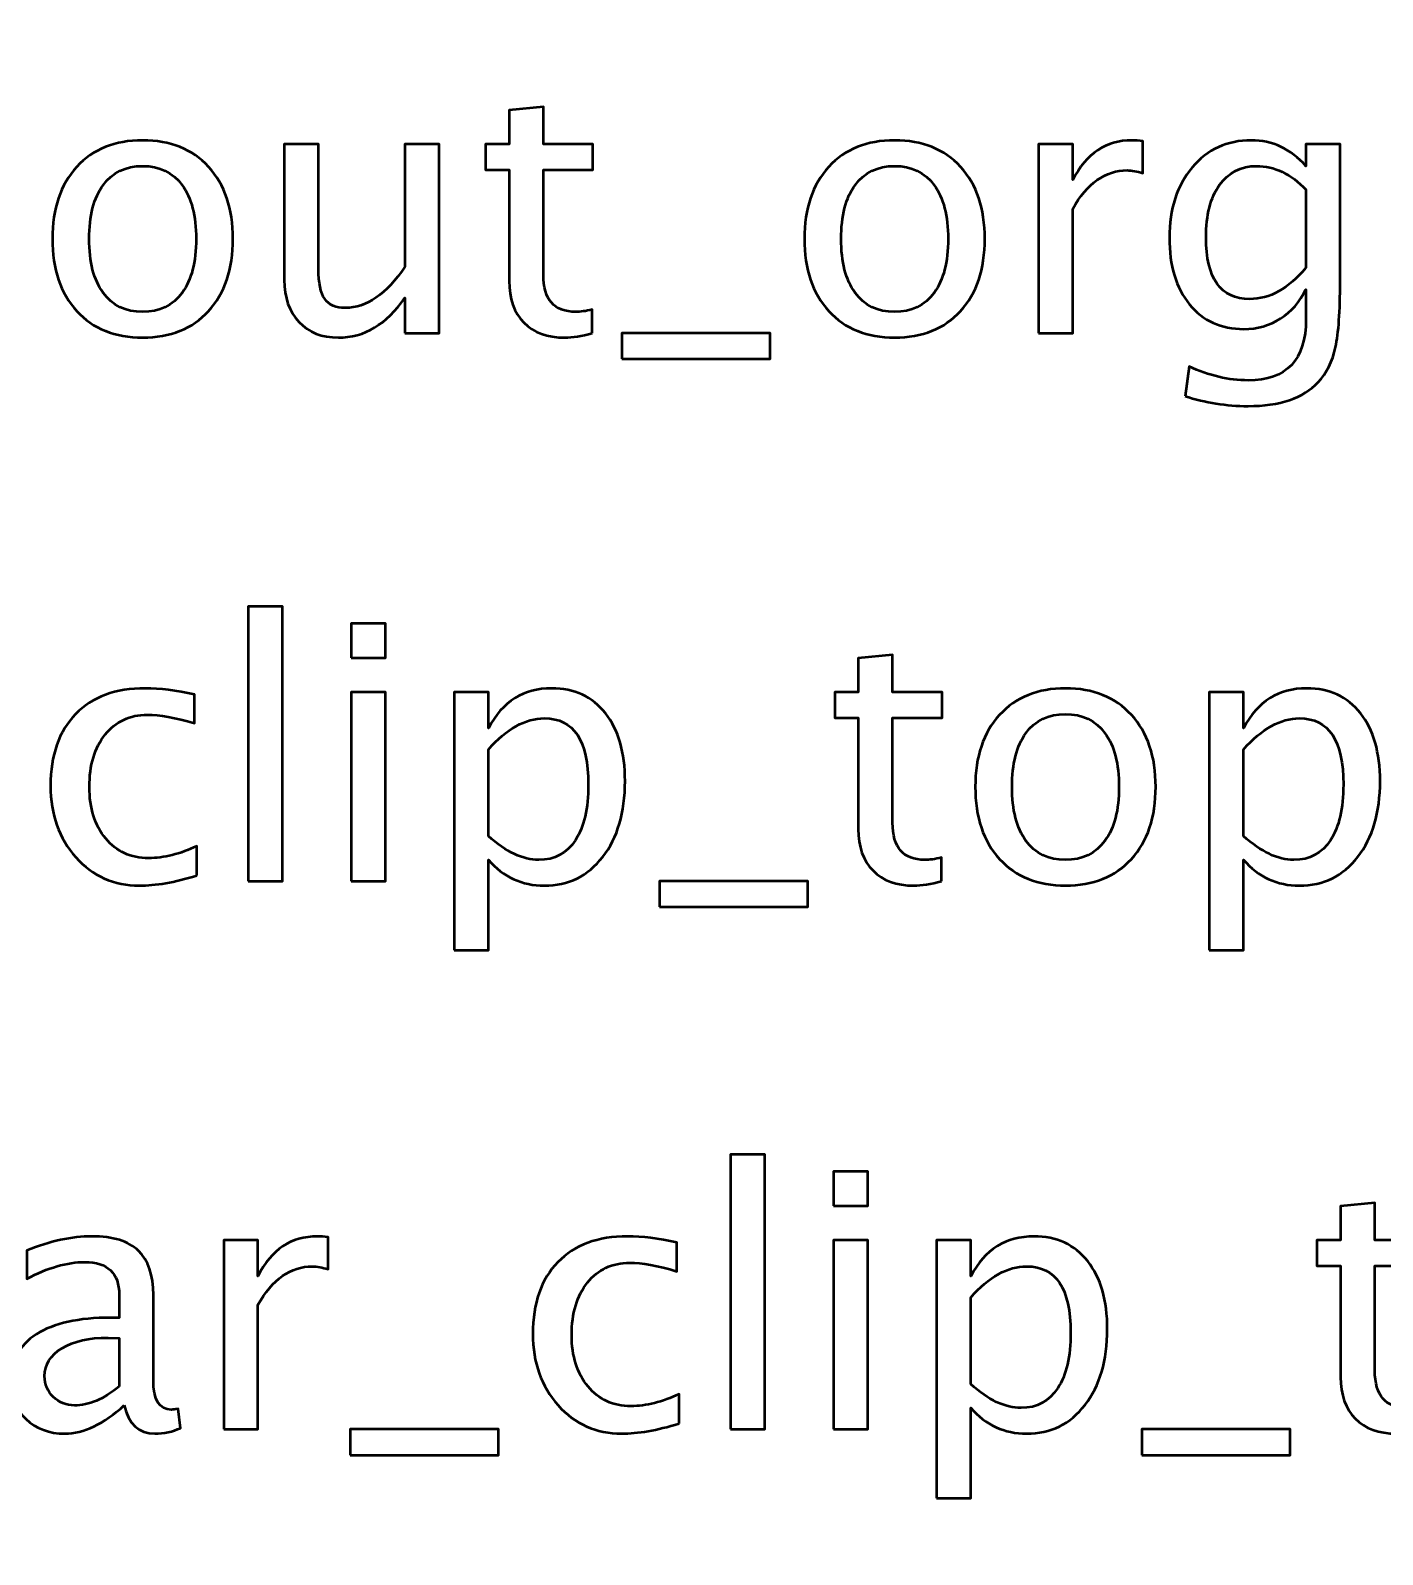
# Model space of a CAD drawing. Header units: centimetres. Extents: x -87 to 69, y -70 to 88.
# Drawn here: x -48.715 to -46.575, y -66.358 to -63.946 of the extents above; entities that cross this region are included whole.
import ezdxf

# ---------------------------------------------------------------- set-up
doc = ezdxf.new("R2010")
doc.units = ezdxf.units.CM
doc.header["$MEASUREMENT"] = 0
doc.layers.add('Layer 1', color=7, linetype='Continuous')

msp = doc.modelspace()

# ---------------------------------------------------------------- linework, layer by layer
at = {"layer": 'Layer 1', "lineweight": 53}
msp.add_open_spline([(-68, -69.75), (-68, -69.75), (-68, -20.25), (-68, -20.25), (-68, -20.25), (-68, -19.97386), (-67.77614, -19.75), (-67.5, -19.75), (-67.5, -19.75), (-67.5, -19.75), (-22.5, -19.75), (-22.5, -19.75), (-22.5, -19.75), (-22.22386, -19.75), (-22, -19.97386), (-22, -20.25), (-22, -20.25), (-22, -20.25), (-22, -69.75), (-22, -69.75), (-22, -69.75), (-22, -70.02614), (-22.22386, -70.25), (-22.5, -70.25), (-22.5, -70.25), (-22.5, -70.25), (-67.5, -70.25), (-67.5, -70.25), (-67.5, -70.25), (-67.77614, -70.25), (-68, -70.02614), (-68, -69.75)], degree=3, knots=[0, 0, 0, 0, 0.1111111, 0.1111111, 0.1111111, 0.1111111, 0.2222222, 0.2222222, 0.2222222, 0.2222222, 0.3333333, 0.3333333, 0.3333333, 0.3333333, 0.4444444, 0.4444444, 0.4444444, 0.4444444, 0.5555556, 0.5555556, 0.5555556, 0.5555556, 0.6666667, 0.6666667, 0.6666667, 0.6666667, 0.7777778, 0.7777778, 0.7777778, 0.7777778, 1, 1, 1, 1], dxfattribs=at)
at = {"layer": 'Layer 1', "color": 4, "lineweight": 53}
msp.add_open_spline([(-67.45, -69.2), (-67.45, -69.2), (-67.45, -20.8), (-67.45, -20.8), (-67.45, -20.8), (-67.45, -20.52386), (-67.22614, -20.3), (-66.95, -20.3), (-66.95, -20.3), (-66.95, -20.3), (-23.05, -20.3), (-23.05, -20.3), (-23.05, -20.3), (-22.77386, -20.3), (-22.55, -20.52386), (-22.55, -20.8), (-22.55, -20.8), (-22.55, -20.8), (-22.55, -69.2), (-22.55, -69.2), (-22.55, -69.2), (-22.55, -69.47614), (-22.77386, -69.7), (-23.05, -69.7), (-23.05, -69.7), (-23.05, -69.7), (-66.95, -69.7), (-66.95, -69.7), (-66.95, -69.7), (-67.22614, -69.7), (-67.45, -69.47614), (-67.45, -69.2)], degree=3, knots=[0, 0, 0, 0, 0.1111111, 0.1111111, 0.1111111, 0.1111111, 0.2222222, 0.2222222, 0.2222222, 0.2222222, 0.3333333, 0.3333333, 0.3333333, 0.3333333, 0.4444444, 0.4444444, 0.4444444, 0.4444444, 0.5555556, 0.5555556, 0.5555556, 0.5555556, 0.6666667, 0.6666667, 0.6666667, 0.6666667, 0.7777778, 0.7777778, 0.7777778, 0.7777778, 1, 1, 1, 1], dxfattribs=at)
at = {"layer": 'Layer 1', "color": 5, "lineweight": 53}
for points, knots in [([(-47.82611, -64.42523), (-47.84286, -64.42984), (-47.85744, -64.43209), (-47.86976, -64.43209), (-47.86976, -64.43209), (-47.89742, -64.43209), (-47.91896, -64.42419), (-47.93439, -64.40839), (-47.93439, -64.40839), (-47.94991, -64.39258), (-47.95763, -64.37066), (-47.95763, -64.34254), (-47.95763, -64.34254), (-47.95763, -64.34254), (-47.95763, -64.16681), (-47.95763, -64.16681), (-47.95763, -64.16681), (-47.95763, -64.16681), (-47.99507, -64.16681), (-47.99507, -64.16681), (-47.99507, -64.16681), (-47.99507, -64.16681), (-47.99507, -64.12617), (-47.99507, -64.12617), (-47.99507, -64.12617), (-47.99507, -64.12617), (-47.95763, -64.12617), (-47.95763, -64.12617), (-47.95763, -64.12617), (-47.95763, -64.12617), (-47.95763, -64.07207), (-47.95763, -64.07207), (-47.95763, -64.07207), (-47.95763, -64.07207), (-47.90344, -64.0669), (-47.90344, -64.0669), (-47.90344, -64.0669), (-47.90344, -64.0669), (-47.90344, -64.12617), (-47.90344, -64.12617), (-47.90344, -64.12617), (-47.90344, -64.12617), (-47.82498, -64.12617), (-47.82498, -64.12617), (-47.82498, -64.12617), (-47.82498, -64.12617), (-47.82498, -64.16681), (-47.82498, -64.16681), (-47.82498, -64.16681), (-47.82498, -64.16681), (-47.90344, -64.16681), (-47.90344, -64.16681), (-47.90344, -64.16681), (-47.90344, -64.16681), (-47.90344, -64.33275), (-47.90344, -64.33275), (-47.90344, -64.33275), (-47.90344, -64.37189), (-47.88641, -64.39145), (-47.85245, -64.39145), (-47.85245, -64.39145), (-47.84521, -64.39145), (-47.83646, -64.39023), (-47.82611, -64.38788), (-47.82611, -64.38788), (-47.82611, -64.38788), (-47.82611, -64.42523), (-47.82611, -64.42523)], [0, 0, 0, 0, 0.0555556, 0.0555556, 0.0555556, 0.0555556, 0.1111111, 0.1111111, 0.1111111, 0.1111111, 0.1666667, 0.1666667, 0.1666667, 0.1666667, 0.2222222, 0.2222222, 0.2222222, 0.2222222, 0.2777778, 0.2777778, 0.2777778, 0.2777778, 0.3333333, 0.3333333, 0.3333333, 0.3333333, 0.3888889, 0.3888889, 0.3888889, 0.3888889, 0.4444444, 0.4444444, 0.4444444, 0.4444444, 0.5, 0.5, 0.5, 0.5, 0.5555556, 0.5555556, 0.5555556, 0.5555556, 0.6111111, 0.6111111, 0.6111111, 0.6111111, 0.6666667, 0.6666667, 0.6666667, 0.6666667, 0.7222222, 0.7222222, 0.7222222, 0.7222222, 0.7777778, 0.7777778, 0.7777778, 0.7777778, 0.8333333, 0.8333333, 0.8333333, 0.8333333, 0.8888889, 0.8888889, 0.8888889, 0.8888889, 1, 1, 1, 1]), ([(-48.53787, -64.43209), (-48.5818, -64.43209), (-48.61661, -64.41808), (-48.64219, -64.39004), (-48.64219, -64.39004), (-48.66788, -64.36201), (-48.68067, -64.32391), (-48.68067, -64.27584), (-48.68067, -64.27584), (-48.68067, -64.22786), (-48.66788, -64.18985), (-48.64219, -64.16191), (-48.64219, -64.16191), (-48.61661, -64.13397), (-48.5818, -64.11996), (-48.53787, -64.11996), (-48.53787, -64.11996), (-48.49393, -64.11996), (-48.45913, -64.13397), (-48.43354, -64.16191), (-48.43354, -64.16191), (-48.40786, -64.18985), (-48.39506, -64.22786), (-48.39506, -64.27584), (-48.39506, -64.27584), (-48.39506, -64.32391), (-48.40786, -64.36201), (-48.43354, -64.39004), (-48.43354, -64.39004), (-48.45913, -64.41808), (-48.49393, -64.43209), (-48.53787, -64.43209)], [0, 0, 0, 0, 0.1111111, 0.1111111, 0.1111111, 0.1111111, 0.2222222, 0.2222222, 0.2222222, 0.2222222, 0.3333333, 0.3333333, 0.3333333, 0.3333333, 0.4444444, 0.4444444, 0.4444444, 0.4444444, 0.5555556, 0.5555556, 0.5555556, 0.5555556, 0.6666667, 0.6666667, 0.6666667, 0.6666667, 0.7777778, 0.7777778, 0.7777778, 0.7777778, 1, 1, 1, 1]), ([(-48.12282, -64.42532), (-48.12282, -64.42532), (-48.12282, -64.36906), (-48.12282, -64.36906), (-48.12282, -64.36906), (-48.1517, -64.41111), (-48.18679, -64.43209), (-48.22799, -64.43209), (-48.22799, -64.43209), (-48.25415, -64.43209), (-48.27494, -64.42391), (-48.29036, -64.40745), (-48.29036, -64.40745), (-48.30589, -64.39098), (-48.3136, -64.36888), (-48.3136, -64.34094), (-48.3136, -64.34094), (-48.3136, -64.34094), (-48.3136, -64.12617), (-48.3136, -64.12617), (-48.3136, -64.12617), (-48.3136, -64.12617), (-48.25941, -64.12617), (-48.25941, -64.12617), (-48.25941, -64.12617), (-48.25941, -64.12617), (-48.25941, -64.32325), (-48.25941, -64.32325), (-48.25941, -64.32325), (-48.25941, -64.34573), (-48.25612, -64.36163), (-48.24963, -64.37104), (-48.24963, -64.37104), (-48.24305, -64.38054), (-48.23213, -64.38524), (-48.2168, -64.38524), (-48.2168, -64.38524), (-48.18369, -64.38524), (-48.15226, -64.36351), (-48.12282, -64.31996), (-48.12282, -64.31996), (-48.12282, -64.31996), (-48.12282, -64.12617), (-48.12282, -64.12617), (-48.12282, -64.12617), (-48.12282, -64.12617), (-48.06863, -64.12617), (-48.06863, -64.12617), (-48.06863, -64.12617), (-48.06863, -64.12617), (-48.06863, -64.42532), (-48.06863, -64.42532), (-48.06863, -64.42532), (-48.06863, -64.42532), (-48.12282, -64.42532), (-48.12282, -64.42532)], [0, 0, 0, 0, 0.0666667, 0.0666667, 0.0666667, 0.0666667, 0.1333333, 0.1333333, 0.1333333, 0.1333333, 0.2, 0.2, 0.2, 0.2, 0.2666667, 0.2666667, 0.2666667, 0.2666667, 0.3333333, 0.3333333, 0.3333333, 0.3333333, 0.4, 0.4, 0.4, 0.4, 0.4666667, 0.4666667, 0.4666667, 0.4666667, 0.5333333, 0.5333333, 0.5333333, 0.5333333, 0.6, 0.6, 0.6, 0.6, 0.6666667, 0.6666667, 0.6666667, 0.6666667, 0.7333333, 0.7333333, 0.7333333, 0.7333333, 0.8, 0.8, 0.8, 0.8, 0.8666667, 0.8666667, 0.8666667, 0.8666667, 1, 1, 1, 1]), ([(-47.34747, -64.43209), (-47.3914, -64.43209), (-47.42621, -64.41808), (-47.45179, -64.39004), (-47.45179, -64.39004), (-47.47748, -64.36201), (-47.49027, -64.32391), (-47.49027, -64.27584), (-47.49027, -64.27584), (-47.49027, -64.22786), (-47.47748, -64.18985), (-47.45179, -64.16191), (-47.45179, -64.16191), (-47.42621, -64.13397), (-47.3914, -64.11996), (-47.34747, -64.11996), (-47.34747, -64.11996), (-47.30353, -64.11996), (-47.26873, -64.13397), (-47.24314, -64.16191), (-47.24314, -64.16191), (-47.21746, -64.18985), (-47.20466, -64.22786), (-47.20466, -64.27584), (-47.20466, -64.27584), (-47.20466, -64.32391), (-47.21746, -64.36201), (-47.24314, -64.39004), (-47.24314, -64.39004), (-47.26873, -64.41808), (-47.30353, -64.43209), (-47.34747, -64.43209)], [0, 0, 0, 0, 0.1111111, 0.1111111, 0.1111111, 0.1111111, 0.2222222, 0.2222222, 0.2222222, 0.2222222, 0.3333333, 0.3333333, 0.3333333, 0.3333333, 0.4444444, 0.4444444, 0.4444444, 0.4444444, 0.5555556, 0.5555556, 0.5555556, 0.5555556, 0.6666667, 0.6666667, 0.6666667, 0.6666667, 0.7777778, 0.7777778, 0.7777778, 0.7777778, 1, 1, 1, 1]), ([(-47.11981, -64.42532), (-47.11981, -64.42532), (-47.11981, -64.12617), (-47.11981, -64.12617), (-47.11981, -64.12617), (-47.11981, -64.12617), (-47.06563, -64.12617), (-47.06563, -64.12617), (-47.06563, -64.12617), (-47.06563, -64.12617), (-47.06563, -64.1827), (-47.06563, -64.1827), (-47.06563, -64.1827), (-47.04408, -64.14084), (-47.01285, -64.11996), (-46.97184, -64.11996), (-46.97184, -64.11996), (-46.96629, -64.11996), (-46.96045, -64.12043), (-46.95443, -64.12137), (-46.95443, -64.12137), (-46.95443, -64.12137), (-46.95443, -64.17207), (-46.95443, -64.17207), (-46.95443, -64.17207), (-46.96384, -64.16897), (-46.97212, -64.16737), (-46.97927, -64.16737), (-46.97927, -64.16737), (-47.0137, -64.16737), (-47.04249, -64.18769), (-47.06563, -64.22842), (-47.06563, -64.22842), (-47.06563, -64.22842), (-47.06563, -64.42532), (-47.06563, -64.42532), (-47.06563, -64.42532), (-47.06563, -64.42532), (-47.11981, -64.42532), (-47.11981, -64.42532)], [0, 0, 0, 0, 0.0909091, 0.0909091, 0.0909091, 0.0909091, 0.1818182, 0.1818182, 0.1818182, 0.1818182, 0.2727273, 0.2727273, 0.2727273, 0.2727273, 0.3636364, 0.3636364, 0.3636364, 0.3636364, 0.4545455, 0.4545455, 0.4545455, 0.4545455, 0.5454545, 0.5454545, 0.5454545, 0.5454545, 0.6363636, 0.6363636, 0.6363636, 0.6363636, 0.7272727, 0.7272727, 0.7272727, 0.7272727, 0.8181818, 0.8181818, 0.8181818, 0.8181818, 1, 1, 1, 1]), ([(-46.88773, -64.52466), (-46.88773, -64.52466), (-46.88134, -64.47781), (-46.88134, -64.47781), (-46.88134, -64.47781), (-46.84992, -64.49249), (-46.81878, -64.49983), (-46.78802, -64.49983), (-46.78802, -64.49983), (-46.72696, -64.49983), (-46.69639, -64.46746), (-46.69639, -64.40284), (-46.69639, -64.40284), (-46.69639, -64.40284), (-46.69639, -64.3558), (-46.69639, -64.3558), (-46.69639, -64.3558), (-46.7058, -64.37565), (-46.71916, -64.39098), (-46.73656, -64.40199), (-46.73656, -64.40199), (-46.75396, -64.413), (-46.77334, -64.41855), (-46.7947, -64.41855), (-46.7947, -64.41855), (-46.83091, -64.41855), (-46.85961, -64.40556), (-46.88077, -64.3796), (-46.88077, -64.3796), (-46.90194, -64.35364), (-46.91257, -64.31845), (-46.91257, -64.27405), (-46.91257, -64.27405), (-46.91257, -64.22861), (-46.90053, -64.19155), (-46.87645, -64.16286), (-46.87645, -64.16286), (-46.85227, -64.13426), (-46.82113, -64.11996), (-46.78284, -64.11996), (-46.78284, -64.11996), (-46.74935, -64.11996), (-46.72047, -64.1335), (-46.69639, -64.16069), (-46.69639, -64.16069), (-46.69639, -64.16069), (-46.69639, -64.12617), (-46.69639, -64.12617), (-46.69639, -64.12617), (-46.69639, -64.12617), (-46.6422, -64.12617), (-46.6422, -64.12617), (-46.6422, -64.12617), (-46.6422, -64.12617), (-46.6422, -64.34366), (-46.6422, -64.34366), (-46.6422, -64.34366), (-46.6422, -64.39042), (-46.64465, -64.42504), (-46.64954, -64.44752), (-46.64954, -64.44752), (-46.65434, -64.47), (-46.66356, -64.48844), (-46.67692, -64.50274), (-46.67692, -64.50274), (-46.70062, -64.52786), (-46.73769, -64.54047), (-46.78802, -64.54047), (-46.78802, -64.54047), (-46.82254, -64.54047), (-46.85575, -64.5352), (-46.88773, -64.52466)], [0, 0, 0, 0, 0.0526316, 0.0526316, 0.0526316, 0.0526316, 0.1052632, 0.1052632, 0.1052632, 0.1052632, 0.1578947, 0.1578947, 0.1578947, 0.1578947, 0.2105263, 0.2105263, 0.2105263, 0.2105263, 0.2631579, 0.2631579, 0.2631579, 0.2631579, 0.3157895, 0.3157895, 0.3157895, 0.3157895, 0.3684211, 0.3684211, 0.3684211, 0.3684211, 0.4210526, 0.4210526, 0.4210526, 0.4210526, 0.4736842, 0.4736842, 0.4736842, 0.4736842, 0.5263158, 0.5263158, 0.5263158, 0.5263158, 0.5789474, 0.5789474, 0.5789474, 0.5789474, 0.6315789, 0.6315789, 0.6315789, 0.6315789, 0.6842105, 0.6842105, 0.6842105, 0.6842105, 0.7368421, 0.7368421, 0.7368421, 0.7368421, 0.7894737, 0.7894737, 0.7894737, 0.7894737, 0.8421053, 0.8421053, 0.8421053, 0.8421053, 0.8947368, 0.8947368, 0.8947368, 0.8947368, 1, 1, 1, 1]), ([(-48.53796, -64.39145), (-48.51115, -64.39145), (-48.49027, -64.38139), (-48.4754, -64.36116), (-48.4754, -64.36116), (-48.46063, -64.34103), (-48.4532, -64.31253), (-48.4532, -64.27584), (-48.4532, -64.27584), (-48.4532, -64.23924), (-48.46063, -64.21083), (-48.4754, -64.1907), (-48.4754, -64.1907), (-48.49027, -64.17066), (-48.51115, -64.1606), (-48.53796, -64.1606), (-48.53796, -64.1606), (-48.56487, -64.1606), (-48.58575, -64.17066), (-48.60043, -64.1907), (-48.60043, -64.1907), (-48.6152, -64.21083), (-48.62253, -64.23924), (-48.62253, -64.27584), (-48.62253, -64.27584), (-48.62253, -64.31253), (-48.6152, -64.34103), (-48.60043, -64.36116), (-48.60043, -64.36116), (-48.58575, -64.38139), (-48.56487, -64.39145), (-48.53796, -64.39145)], [0, 0, 0, 0, 0.1111111, 0.1111111, 0.1111111, 0.1111111, 0.2222222, 0.2222222, 0.2222222, 0.2222222, 0.3333333, 0.3333333, 0.3333333, 0.3333333, 0.4444444, 0.4444444, 0.4444444, 0.4444444, 0.5555556, 0.5555556, 0.5555556, 0.5555556, 0.6666667, 0.6666667, 0.6666667, 0.6666667, 0.7777778, 0.7777778, 0.7777778, 0.7777778, 1, 1, 1, 1]), ([(-47.34756, -64.39145), (-47.32075, -64.39145), (-47.29987, -64.38139), (-47.285, -64.36116), (-47.285, -64.36116), (-47.27023, -64.34103), (-47.2628, -64.31253), (-47.2628, -64.27584), (-47.2628, -64.27584), (-47.2628, -64.23924), (-47.27023, -64.21083), (-47.285, -64.1907), (-47.285, -64.1907), (-47.29987, -64.17066), (-47.32075, -64.1606), (-47.34756, -64.1606), (-47.34756, -64.1606), (-47.37447, -64.1606), (-47.39535, -64.17066), (-47.41003, -64.1907), (-47.41003, -64.1907), (-47.4248, -64.21083), (-47.43213, -64.23924), (-47.43213, -64.27584), (-47.43213, -64.27584), (-47.43213, -64.31253), (-47.4248, -64.34103), (-47.41003, -64.36116), (-47.41003, -64.36116), (-47.39535, -64.38139), (-47.37447, -64.39145), (-47.34756, -64.39145)], [0, 0, 0, 0, 0.1111111, 0.1111111, 0.1111111, 0.1111111, 0.2222222, 0.2222222, 0.2222222, 0.2222222, 0.3333333, 0.3333333, 0.3333333, 0.3333333, 0.4444444, 0.4444444, 0.4444444, 0.4444444, 0.5555556, 0.5555556, 0.5555556, 0.5555556, 0.6666667, 0.6666667, 0.6666667, 0.6666667, 0.7777778, 0.7777778, 0.7777778, 0.7777778, 1, 1, 1, 1]), ([(-46.69639, -64.32184), (-46.69639, -64.32184), (-46.69639, -64.19776), (-46.69639, -64.19776), (-46.69639, -64.19776), (-46.72028, -64.17302), (-46.74634, -64.1606), (-46.77447, -64.1606), (-46.77447, -64.1606), (-46.79949, -64.1606), (-46.81906, -64.17057), (-46.83317, -64.19061), (-46.83317, -64.19061), (-46.84738, -64.21055), (-46.85443, -64.2383), (-46.85443, -64.27367), (-46.85443, -64.27367), (-46.85443, -64.33868), (-46.83138, -64.37113), (-46.78519, -64.37113), (-46.78519, -64.37113), (-46.75377, -64.37113), (-46.72414, -64.35467), (-46.69639, -64.32184)], [0, 0, 0, 0, 0.1428571, 0.1428571, 0.1428571, 0.1428571, 0.2857143, 0.2857143, 0.2857143, 0.2857143, 0.4285714, 0.4285714, 0.4285714, 0.4285714, 0.5714286, 0.5714286, 0.5714286, 0.5714286, 0.7142857, 0.7142857, 0.7142857, 0.7142857, 1, 1, 1, 1]), ([(-47.77926, -64.46596), (-47.77926, -64.46596), (-47.77926, -64.42532), (-47.77926, -64.42532), (-47.77926, -64.42532), (-47.77926, -64.42532), (-47.54446, -64.42532), (-47.54446, -64.42532), (-47.54446, -64.42532), (-47.54446, -64.42532), (-47.54446, -64.46596), (-47.54446, -64.46596), (-47.54446, -64.46596), (-47.54446, -64.46596), (-47.77926, -64.46596), (-47.77926, -64.46596)], [0, 0, 0, 0, 0.2, 0.2, 0.2, 0.2, 0.4, 0.4, 0.4, 0.4, 0.6, 0.6, 0.6, 0.6, 1, 1, 1, 1]), ([(-48.37087, -65.29267), (-48.37087, -65.29267), (-48.37087, -64.85749), (-48.37087, -64.85749), (-48.37087, -64.85749), (-48.37087, -64.85749), (-48.31669, -64.85749), (-48.31669, -64.85749), (-48.31669, -64.85749), (-48.31669, -64.85749), (-48.31669, -65.29267), (-48.31669, -65.29267), (-48.31669, -65.29267), (-48.31669, -65.29267), (-48.37087, -65.29267), (-48.37087, -65.29267)], [0, 0, 0, 0, 0.2, 0.2, 0.2, 0.2, 0.4, 0.4, 0.4, 0.4, 0.6, 0.6, 0.6, 0.6, 1, 1, 1, 1]), ([(-48.20775, -64.93877), (-48.20775, -64.93877), (-48.20775, -64.88458), (-48.20775, -64.88458), (-48.20775, -64.88458), (-48.20775, -64.88458), (-48.15357, -64.88458), (-48.15357, -64.88458), (-48.15357, -64.88458), (-48.15357, -64.88458), (-48.15357, -64.93877), (-48.15357, -64.93877), (-48.15357, -64.93877), (-48.15357, -64.93877), (-48.20775, -64.93877), (-48.20775, -64.93877)], [0, 0, 0, 0, 0.2, 0.2, 0.2, 0.2, 0.4, 0.4, 0.4, 0.4, 0.6, 0.6, 0.6, 0.6, 1, 1, 1, 1]), ([(-47.27342, -65.29258), (-47.29017, -65.29719), (-47.30475, -65.29944), (-47.31707, -65.29944), (-47.31707, -65.29944), (-47.34473, -65.29944), (-47.36627, -65.29154), (-47.3817, -65.27574), (-47.3817, -65.27574), (-47.39722, -65.25993), (-47.40494, -65.23801), (-47.40494, -65.20989), (-47.40494, -65.20989), (-47.40494, -65.20989), (-47.40494, -65.03416), (-47.40494, -65.03416), (-47.40494, -65.03416), (-47.40494, -65.03416), (-47.44238, -65.03416), (-47.44238, -65.03416), (-47.44238, -65.03416), (-47.44238, -65.03416), (-47.44238, -64.99352), (-47.44238, -64.99352), (-47.44238, -64.99352), (-47.44238, -64.99352), (-47.40494, -64.99352), (-47.40494, -64.99352), (-47.40494, -64.99352), (-47.40494, -64.99352), (-47.40494, -64.93942), (-47.40494, -64.93942), (-47.40494, -64.93942), (-47.40494, -64.93942), (-47.35075, -64.93425), (-47.35075, -64.93425), (-47.35075, -64.93425), (-47.35075, -64.93425), (-47.35075, -64.99352), (-47.35075, -64.99352), (-47.35075, -64.99352), (-47.35075, -64.99352), (-47.27229, -64.99352), (-47.27229, -64.99352), (-47.27229, -64.99352), (-47.27229, -64.99352), (-47.27229, -65.03416), (-47.27229, -65.03416), (-47.27229, -65.03416), (-47.27229, -65.03416), (-47.35075, -65.03416), (-47.35075, -65.03416), (-47.35075, -65.03416), (-47.35075, -65.03416), (-47.35075, -65.2001), (-47.35075, -65.2001), (-47.35075, -65.2001), (-47.35075, -65.23924), (-47.33372, -65.2588), (-47.29976, -65.2588), (-47.29976, -65.2588), (-47.29252, -65.2588), (-47.28377, -65.25758), (-47.27342, -65.25523), (-47.27342, -65.25523), (-47.27342, -65.25523), (-47.27342, -65.29258), (-47.27342, -65.29258)], [0, 0, 0, 0, 0.0555556, 0.0555556, 0.0555556, 0.0555556, 0.1111111, 0.1111111, 0.1111111, 0.1111111, 0.1666667, 0.1666667, 0.1666667, 0.1666667, 0.2222222, 0.2222222, 0.2222222, 0.2222222, 0.2777778, 0.2777778, 0.2777778, 0.2777778, 0.3333333, 0.3333333, 0.3333333, 0.3333333, 0.3888889, 0.3888889, 0.3888889, 0.3888889, 0.4444444, 0.4444444, 0.4444444, 0.4444444, 0.5, 0.5, 0.5, 0.5, 0.5555556, 0.5555556, 0.5555556, 0.5555556, 0.6111111, 0.6111111, 0.6111111, 0.6111111, 0.6666667, 0.6666667, 0.6666667, 0.6666667, 0.7222222, 0.7222222, 0.7222222, 0.7222222, 0.7777778, 0.7777778, 0.7777778, 0.7777778, 0.8333333, 0.8333333, 0.8333333, 0.8333333, 0.8888889, 0.8888889, 0.8888889, 0.8888889, 1, 1, 1, 1]), ([(-48.45225, -65.28364), (-48.48734, -65.29418), (-48.51763, -65.29944), (-48.54312, -65.29944), (-48.54312, -65.29944), (-48.58358, -65.29944), (-48.61707, -65.28449), (-48.64369, -65.25466), (-48.64369, -65.25466), (-48.67031, -65.22475), (-48.68367, -65.18703), (-48.68367, -65.14159), (-48.68367, -65.14159), (-48.68367, -65.09305), (-48.6705, -65.05513), (-48.64416, -65.02804), (-48.64416, -65.02804), (-48.61782, -65.00085), (-48.58104, -64.98731), (-48.53381, -64.98731), (-48.53381, -64.98731), (-48.51058, -64.98731), (-48.48442, -64.99051), (-48.45564, -64.9969), (-48.45564, -64.9969), (-48.45564, -64.9969), (-48.45564, -65.04262), (-48.45564, -65.04262), (-48.45564, -65.04262), (-48.48621, -65.03359), (-48.51114, -65.02908), (-48.53033, -65.02908), (-48.53033, -65.02908), (-48.55818, -65.02908), (-48.58047, -65.03952), (-48.59712, -65.06031), (-48.59712, -65.06031), (-48.61377, -65.0811), (-48.62215, -65.10885), (-48.62215, -65.14347), (-48.62215, -65.14347), (-48.62215, -65.17705), (-48.61349, -65.20415), (-48.59628, -65.22494), (-48.59628, -65.22494), (-48.57906, -65.24563), (-48.55658, -65.25598), (-48.52864, -65.25598), (-48.52864, -65.25598), (-48.5039, -65.25598), (-48.4785, -65.24958), (-48.45225, -65.23679), (-48.45225, -65.23679), (-48.45225, -65.23679), (-48.45225, -65.28364), (-48.45225, -65.28364)], [0, 0, 0, 0, 0.0666667, 0.0666667, 0.0666667, 0.0666667, 0.1333333, 0.1333333, 0.1333333, 0.1333333, 0.2, 0.2, 0.2, 0.2, 0.2666667, 0.2666667, 0.2666667, 0.2666667, 0.3333333, 0.3333333, 0.3333333, 0.3333333, 0.4, 0.4, 0.4, 0.4, 0.4666667, 0.4666667, 0.4666667, 0.4666667, 0.5333333, 0.5333333, 0.5333333, 0.5333333, 0.6, 0.6, 0.6, 0.6, 0.6666667, 0.6666667, 0.6666667, 0.6666667, 0.7333333, 0.7333333, 0.7333333, 0.7333333, 0.8, 0.8, 0.8, 0.8, 0.8666667, 0.8666667, 0.8666667, 0.8666667, 1, 1, 1, 1]), ([(-48.20775, -65.29267), (-48.20775, -65.29267), (-48.20775, -64.99352), (-48.20775, -64.99352), (-48.20775, -64.99352), (-48.20775, -64.99352), (-48.15357, -64.99352), (-48.15357, -64.99352), (-48.15357, -64.99352), (-48.15357, -64.99352), (-48.15357, -65.29267), (-48.15357, -65.29267), (-48.15357, -65.29267), (-48.15357, -65.29267), (-48.20775, -65.29267), (-48.20775, -65.29267)], [0, 0, 0, 0, 0.2, 0.2, 0.2, 0.2, 0.4, 0.4, 0.4, 0.4, 0.6, 0.6, 0.6, 0.6, 1, 1, 1, 1]), ([(-48.04463, -65.40161), (-48.04463, -65.40161), (-48.04463, -64.99352), (-48.04463, -64.99352), (-48.04463, -64.99352), (-48.04463, -64.99352), (-47.99045, -64.99352), (-47.99045, -64.99352), (-47.99045, -64.99352), (-47.99045, -64.99352), (-47.99045, -65.05005), (-47.99045, -65.05005), (-47.99045, -65.05005), (-47.96825, -65.00819), (-47.93485, -64.98731), (-47.89035, -64.98731), (-47.89035, -64.98731), (-47.85432, -64.98731), (-47.82601, -65.00038), (-47.80531, -65.02663), (-47.80531, -65.02663), (-47.78462, -65.05288), (-47.77427, -65.08872), (-47.77427, -65.13416), (-47.77427, -65.13416), (-47.77427, -65.18364), (-47.78603, -65.22362), (-47.80945, -65.25391), (-47.80945, -65.25391), (-47.83287, -65.2843), (-47.86373, -65.29944), (-47.90192, -65.29944), (-47.90192, -65.29944), (-47.93739, -65.29944), (-47.96693, -65.2859), (-47.99045, -65.25871), (-47.99045, -65.25871), (-47.99045, -65.25871), (-47.99045, -65.40161), (-47.99045, -65.40161), (-47.99045, -65.40161), (-47.99045, -65.40161), (-48.04463, -65.40161), (-48.04463, -65.40161)], [0, 0, 0, 0, 0.0833333, 0.0833333, 0.0833333, 0.0833333, 0.1666667, 0.1666667, 0.1666667, 0.1666667, 0.25, 0.25, 0.25, 0.25, 0.3333333, 0.3333333, 0.3333333, 0.3333333, 0.4166667, 0.4166667, 0.4166667, 0.4166667, 0.5, 0.5, 0.5, 0.5, 0.5833333, 0.5833333, 0.5833333, 0.5833333, 0.6666667, 0.6666667, 0.6666667, 0.6666667, 0.75, 0.75, 0.75, 0.75, 0.8333333, 0.8333333, 0.8333333, 0.8333333, 1, 1, 1, 1]), ([(-47.077, -65.29944), (-47.12093, -65.29944), (-47.15574, -65.28543), (-47.18132, -65.25739), (-47.18132, -65.25739), (-47.20701, -65.22936), (-47.2198, -65.19126), (-47.2198, -65.14319), (-47.2198, -65.14319), (-47.2198, -65.09521), (-47.20701, -65.0572), (-47.18132, -65.02926), (-47.18132, -65.02926), (-47.15574, -65.00132), (-47.12093, -64.98731), (-47.077, -64.98731), (-47.077, -64.98731), (-47.03306, -64.98731), (-46.99826, -65.00132), (-46.97267, -65.02926), (-46.97267, -65.02926), (-46.94699, -65.0572), (-46.93419, -65.09521), (-46.93419, -65.14319), (-46.93419, -65.14319), (-46.93419, -65.19126), (-46.94699, -65.22936), (-46.97267, -65.25739), (-46.97267, -65.25739), (-46.99826, -65.28543), (-47.03306, -65.29944), (-47.077, -65.29944)], [0, 0, 0, 0, 0.1111111, 0.1111111, 0.1111111, 0.1111111, 0.2222222, 0.2222222, 0.2222222, 0.2222222, 0.3333333, 0.3333333, 0.3333333, 0.3333333, 0.4444444, 0.4444444, 0.4444444, 0.4444444, 0.5555556, 0.5555556, 0.5555556, 0.5555556, 0.6666667, 0.6666667, 0.6666667, 0.6666667, 0.7777778, 0.7777778, 0.7777778, 0.7777778, 1, 1, 1, 1]), ([(-46.84934, -65.40161), (-46.84934, -65.40161), (-46.84934, -64.99352), (-46.84934, -64.99352), (-46.84934, -64.99352), (-46.84934, -64.99352), (-46.79516, -64.99352), (-46.79516, -64.99352), (-46.79516, -64.99352), (-46.79516, -64.99352), (-46.79516, -65.05005), (-46.79516, -65.05005), (-46.79516, -65.05005), (-46.77296, -65.00819), (-46.73956, -64.98731), (-46.69506, -64.98731), (-46.69506, -64.98731), (-46.65903, -64.98731), (-46.63072, -65.00038), (-46.61002, -65.02663), (-46.61002, -65.02663), (-46.58933, -65.05288), (-46.57898, -65.08872), (-46.57898, -65.13416), (-46.57898, -65.13416), (-46.57898, -65.18364), (-46.59074, -65.22362), (-46.61416, -65.25391), (-46.61416, -65.25391), (-46.63758, -65.2843), (-46.66844, -65.29944), (-46.70663, -65.29944), (-46.70663, -65.29944), (-46.7421, -65.29944), (-46.77164, -65.2859), (-46.79516, -65.25871), (-46.79516, -65.25871), (-46.79516, -65.25871), (-46.79516, -65.40161), (-46.79516, -65.40161), (-46.79516, -65.40161), (-46.79516, -65.40161), (-46.84934, -65.40161), (-46.84934, -65.40161)], [0, 0, 0, 0, 0.0833333, 0.0833333, 0.0833333, 0.0833333, 0.1666667, 0.1666667, 0.1666667, 0.1666667, 0.25, 0.25, 0.25, 0.25, 0.3333333, 0.3333333, 0.3333333, 0.3333333, 0.4166667, 0.4166667, 0.4166667, 0.4166667, 0.5, 0.5, 0.5, 0.5, 0.5833333, 0.5833333, 0.5833333, 0.5833333, 0.6666667, 0.6666667, 0.6666667, 0.6666667, 0.75, 0.75, 0.75, 0.75, 0.8333333, 0.8333333, 0.8333333, 0.8333333, 1, 1, 1, 1]), ([(-47.07709, -65.2588), (-47.05028, -65.2588), (-47.0294, -65.24874), (-47.01453, -65.22851), (-47.01453, -65.22851), (-46.99976, -65.20838), (-46.99233, -65.17988), (-46.99233, -65.14319), (-46.99233, -65.14319), (-46.99233, -65.10659), (-46.99976, -65.07818), (-47.01453, -65.05805), (-47.01453, -65.05805), (-47.0294, -65.03801), (-47.05028, -65.02795), (-47.07709, -65.02795), (-47.07709, -65.02795), (-47.104, -65.02795), (-47.12488, -65.03801), (-47.13956, -65.05805), (-47.13956, -65.05805), (-47.15433, -65.07818), (-47.16166, -65.10659), (-47.16166, -65.14319), (-47.16166, -65.14319), (-47.16166, -65.17988), (-47.15433, -65.20838), (-47.13956, -65.22851), (-47.13956, -65.22851), (-47.12488, -65.24874), (-47.104, -65.2588), (-47.07709, -65.2588)], [0, 0, 0, 0, 0.1111111, 0.1111111, 0.1111111, 0.1111111, 0.2222222, 0.2222222, 0.2222222, 0.2222222, 0.3333333, 0.3333333, 0.3333333, 0.3333333, 0.4444444, 0.4444444, 0.4444444, 0.4444444, 0.5555556, 0.5555556, 0.5555556, 0.5555556, 0.6666667, 0.6666667, 0.6666667, 0.6666667, 0.7777778, 0.7777778, 0.7777778, 0.7777778, 1, 1, 1, 1]), ([(-47.99045, -65.22136), (-47.96251, -65.24629), (-47.93588, -65.2588), (-47.91058, -65.2588), (-47.91058, -65.2588), (-47.88565, -65.2588), (-47.86636, -65.24836), (-47.85282, -65.22757), (-47.85282, -65.22757), (-47.83918, -65.20678), (-47.8324, -65.17752), (-47.8324, -65.13971), (-47.8324, -65.13971), (-47.8324, -65.06972), (-47.85555, -65.03472), (-47.90183, -65.03472), (-47.90183, -65.03472), (-47.93212, -65.03472), (-47.96166, -65.05109), (-47.99045, -65.08392), (-47.99045, -65.08392), (-47.99045, -65.08392), (-47.99045, -65.22136), (-47.99045, -65.22136)], [0, 0, 0, 0, 0.1428571, 0.1428571, 0.1428571, 0.1428571, 0.2857143, 0.2857143, 0.2857143, 0.2857143, 0.4285714, 0.4285714, 0.4285714, 0.4285714, 0.5714286, 0.5714286, 0.5714286, 0.5714286, 0.7142857, 0.7142857, 0.7142857, 0.7142857, 1, 1, 1, 1]), ([(-46.79516, -65.22136), (-46.76722, -65.24629), (-46.74059, -65.2588), (-46.71529, -65.2588), (-46.71529, -65.2588), (-46.69036, -65.2588), (-46.67107, -65.24836), (-46.65753, -65.22757), (-46.65753, -65.22757), (-46.64389, -65.20678), (-46.63711, -65.17752), (-46.63711, -65.13971), (-46.63711, -65.13971), (-46.63711, -65.06972), (-46.66026, -65.03472), (-46.70654, -65.03472), (-46.70654, -65.03472), (-46.73683, -65.03472), (-46.76637, -65.05109), (-46.79516, -65.08392), (-46.79516, -65.08392), (-46.79516, -65.08392), (-46.79516, -65.22136), (-46.79516, -65.22136)], [0, 0, 0, 0, 0.1428571, 0.1428571, 0.1428571, 0.1428571, 0.2857143, 0.2857143, 0.2857143, 0.2857143, 0.4285714, 0.4285714, 0.4285714, 0.4285714, 0.5714286, 0.5714286, 0.5714286, 0.5714286, 0.7142857, 0.7142857, 0.7142857, 0.7142857, 1, 1, 1, 1]), ([(-47.71989, -65.33331), (-47.71989, -65.33331), (-47.71989, -65.29267), (-47.71989, -65.29267), (-47.71989, -65.29267), (-47.71989, -65.29267), (-47.48509, -65.29267), (-47.48509, -65.29267), (-47.48509, -65.29267), (-47.48509, -65.29267), (-47.48509, -65.33331), (-47.48509, -65.33331), (-47.48509, -65.33331), (-47.48509, -65.33331), (-47.71989, -65.33331), (-47.71989, -65.33331)], [0, 0, 0, 0, 0.2, 0.2, 0.2, 0.2, 0.4, 0.4, 0.4, 0.4, 0.6, 0.6, 0.6, 0.6, 1, 1, 1, 1]), ([(-47.60737, -66.16002), (-47.60737, -66.16002), (-47.60737, -65.72484), (-47.60737, -65.72484), (-47.60737, -65.72484), (-47.60737, -65.72484), (-47.55319, -65.72484), (-47.55319, -65.72484), (-47.55319, -65.72484), (-47.55319, -65.72484), (-47.55319, -66.16002), (-47.55319, -66.16002), (-47.55319, -66.16002), (-47.55319, -66.16002), (-47.60737, -66.16002), (-47.60737, -66.16002)], [0, 0, 0, 0, 0.2, 0.2, 0.2, 0.2, 0.4, 0.4, 0.4, 0.4, 0.6, 0.6, 0.6, 0.6, 1, 1, 1, 1]), ([(-47.44425, -65.80612), (-47.44425, -65.80612), (-47.44425, -65.75193), (-47.44425, -65.75193), (-47.44425, -65.75193), (-47.44425, -65.75193), (-47.39007, -65.75193), (-47.39007, -65.75193), (-47.39007, -65.75193), (-47.39007, -65.75193), (-47.39007, -65.80612), (-47.39007, -65.80612), (-47.39007, -65.80612), (-47.39007, -65.80612), (-47.44425, -65.80612), (-47.44425, -65.80612)], [0, 0, 0, 0, 0.2, 0.2, 0.2, 0.2, 0.4, 0.4, 0.4, 0.4, 0.6, 0.6, 0.6, 0.6, 1, 1, 1, 1]), ([(-46.50992, -66.15993), (-46.52667, -66.16454), (-46.54125, -66.16679), (-46.55357, -66.16679), (-46.55357, -66.16679), (-46.58123, -66.16679), (-46.60277, -66.15889), (-46.6182, -66.14309), (-46.6182, -66.14309), (-46.63372, -66.12728), (-46.64144, -66.10536), (-46.64144, -66.07724), (-46.64144, -66.07724), (-46.64144, -66.07724), (-46.64144, -65.90151), (-46.64144, -65.90151), (-46.64144, -65.90151), (-46.64144, -65.90151), (-46.67888, -65.90151), (-46.67888, -65.90151), (-46.67888, -65.90151), (-46.67888, -65.90151), (-46.67888, -65.86087), (-46.67888, -65.86087), (-46.67888, -65.86087), (-46.67888, -65.86087), (-46.64144, -65.86087), (-46.64144, -65.86087), (-46.64144, -65.86087), (-46.64144, -65.86087), (-46.64144, -65.80677), (-46.64144, -65.80677), (-46.64144, -65.80677), (-46.64144, -65.80677), (-46.58725, -65.8016), (-46.58725, -65.8016), (-46.58725, -65.8016), (-46.58725, -65.8016), (-46.58725, -65.86087), (-46.58725, -65.86087), (-46.58725, -65.86087), (-46.58725, -65.86087), (-46.50879, -65.86087), (-46.50879, -65.86087), (-46.50879, -65.86087), (-46.50879, -65.86087), (-46.50879, -65.90151), (-46.50879, -65.90151), (-46.50879, -65.90151), (-46.50879, -65.90151), (-46.58725, -65.90151), (-46.58725, -65.90151), (-46.58725, -65.90151), (-46.58725, -65.90151), (-46.58725, -66.06745), (-46.58725, -66.06745), (-46.58725, -66.06745), (-46.58725, -66.10659), (-46.57022, -66.12615), (-46.53626, -66.12615), (-46.53626, -66.12615), (-46.52902, -66.12615), (-46.52027, -66.12493), (-46.50992, -66.12258), (-46.50992, -66.12258), (-46.50992, -66.12258), (-46.50992, -66.15993), (-46.50992, -66.15993)], [0, 0, 0, 0, 0.0555556, 0.0555556, 0.0555556, 0.0555556, 0.1111111, 0.1111111, 0.1111111, 0.1111111, 0.1666667, 0.1666667, 0.1666667, 0.1666667, 0.2222222, 0.2222222, 0.2222222, 0.2222222, 0.2777778, 0.2777778, 0.2777778, 0.2777778, 0.3333333, 0.3333333, 0.3333333, 0.3333333, 0.3888889, 0.3888889, 0.3888889, 0.3888889, 0.4444444, 0.4444444, 0.4444444, 0.4444444, 0.5, 0.5, 0.5, 0.5, 0.5555556, 0.5555556, 0.5555556, 0.5555556, 0.6111111, 0.6111111, 0.6111111, 0.6111111, 0.6666667, 0.6666667, 0.6666667, 0.6666667, 0.7222222, 0.7222222, 0.7222222, 0.7222222, 0.7777778, 0.7777778, 0.7777778, 0.7777778, 0.8333333, 0.8333333, 0.8333333, 0.8333333, 0.8888889, 0.8888889, 0.8888889, 0.8888889, 1, 1, 1, 1]), ([(-48.56711, -66.12192), (-48.59966, -66.15184), (-48.63098, -66.16679), (-48.66109, -66.16679), (-48.66109, -66.16679), (-48.68583, -66.16679), (-48.70643, -66.15908), (-48.7227, -66.14356), (-48.7227, -66.14356), (-48.73907, -66.12804), (-48.74726, -66.10847), (-48.74726, -66.08486), (-48.74726, -66.08486), (-48.74726, -66.05221), (-48.73352, -66.02709), (-48.70605, -66.0096), (-48.70605, -66.0096), (-48.67858, -65.9921), (-48.63917, -65.98335), (-48.5878, -65.98335), (-48.5878, -65.98335), (-48.5878, -65.98335), (-48.5751, -65.98335), (-48.5751, -65.98335), (-48.5751, -65.98335), (-48.5751, -65.98335), (-48.5751, -65.94732), (-48.5751, -65.94732), (-48.5751, -65.94732), (-48.5751, -65.91261), (-48.59317, -65.8953), (-48.62938, -65.8953), (-48.62938, -65.8953), (-48.65742, -65.8953), (-48.68809, -65.90414), (-48.72129, -65.92183), (-48.72129, -65.92183), (-48.72129, -65.92183), (-48.72129, -65.87724), (-48.72129, -65.87724), (-48.72129, -65.87724), (-48.68479, -65.86218), (-48.65036, -65.85466), (-48.6181, -65.85466), (-48.6181, -65.85466), (-48.58489, -65.85466), (-48.56033, -65.86218), (-48.54462, -65.87733), (-48.54462, -65.87733), (-48.52882, -65.89248), (-48.52092, -65.91581), (-48.52092, -65.94732), (-48.52092, -65.94732), (-48.52092, -65.94732), (-48.52092, -66.0825), (-48.52092, -66.0825), (-48.52092, -66.0825), (-48.52092, -66.11345), (-48.51142, -66.12898), (-48.49232, -66.12898), (-48.49232, -66.12898), (-48.48997, -66.12898), (-48.48649, -66.1286), (-48.48188, -66.12785), (-48.48188, -66.12785), (-48.48188, -66.12785), (-48.47802, -66.15795), (-48.47802, -66.15795), (-48.47802, -66.15795), (-48.49034, -66.16388), (-48.50389, -66.16679), (-48.51875, -66.16679), (-48.51875, -66.16679), (-48.54406, -66.16679), (-48.56015, -66.15184), (-48.56711, -66.12192)], [0, 0, 0, 0, 0.05, 0.05, 0.05, 0.05, 0.1, 0.1, 0.1, 0.1, 0.15, 0.15, 0.15, 0.15, 0.2, 0.2, 0.2, 0.2, 0.25, 0.25, 0.25, 0.25, 0.3, 0.3, 0.3, 0.3, 0.35, 0.35, 0.35, 0.35, 0.4, 0.4, 0.4, 0.4, 0.45, 0.45, 0.45, 0.45, 0.5, 0.5, 0.5, 0.5, 0.55, 0.55, 0.55, 0.55, 0.6, 0.6, 0.6, 0.6, 0.65, 0.65, 0.65, 0.65, 0.7, 0.7, 0.7, 0.7, 0.75, 0.75, 0.75, 0.75, 0.8, 0.8, 0.8, 0.8, 0.85, 0.85, 0.85, 0.85, 0.9, 0.9, 0.9, 0.9, 1, 1, 1, 1]), ([(-48.40963, -66.16002), (-48.40963, -66.16002), (-48.40963, -65.86087), (-48.40963, -65.86087), (-48.40963, -65.86087), (-48.40963, -65.86087), (-48.35545, -65.86087), (-48.35545, -65.86087), (-48.35545, -65.86087), (-48.35545, -65.86087), (-48.35545, -65.9174), (-48.35545, -65.9174), (-48.35545, -65.9174), (-48.3339, -65.87554), (-48.30267, -65.85466), (-48.26166, -65.85466), (-48.26166, -65.85466), (-48.25611, -65.85466), (-48.25027, -65.85513), (-48.24425, -65.85607), (-48.24425, -65.85607), (-48.24425, -65.85607), (-48.24425, -65.90677), (-48.24425, -65.90677), (-48.24425, -65.90677), (-48.25366, -65.90367), (-48.26194, -65.90207), (-48.26909, -65.90207), (-48.26909, -65.90207), (-48.30352, -65.90207), (-48.33231, -65.92239), (-48.35545, -65.96312), (-48.35545, -65.96312), (-48.35545, -65.96312), (-48.35545, -66.16002), (-48.35545, -66.16002), (-48.35545, -66.16002), (-48.35545, -66.16002), (-48.40963, -66.16002), (-48.40963, -66.16002)], [0, 0, 0, 0, 0.0909091, 0.0909091, 0.0909091, 0.0909091, 0.1818182, 0.1818182, 0.1818182, 0.1818182, 0.2727273, 0.2727273, 0.2727273, 0.2727273, 0.3636364, 0.3636364, 0.3636364, 0.3636364, 0.4545455, 0.4545455, 0.4545455, 0.4545455, 0.5454545, 0.5454545, 0.5454545, 0.5454545, 0.6363636, 0.6363636, 0.6363636, 0.6363636, 0.7272727, 0.7272727, 0.7272727, 0.7272727, 0.8181818, 0.8181818, 0.8181818, 0.8181818, 1, 1, 1, 1]), ([(-47.68875, -66.15099), (-47.72384, -66.16153), (-47.75413, -66.16679), (-47.77962, -66.16679), (-47.77962, -66.16679), (-47.82008, -66.16679), (-47.85357, -66.15184), (-47.88019, -66.12201), (-47.88019, -66.12201), (-47.90681, -66.0921), (-47.92017, -66.05438), (-47.92017, -66.00894), (-47.92017, -66.00894), (-47.92017, -65.9604), (-47.907, -65.92248), (-47.88066, -65.89539), (-47.88066, -65.89539), (-47.85432, -65.8682), (-47.81754, -65.85466), (-47.77031, -65.85466), (-47.77031, -65.85466), (-47.74708, -65.85466), (-47.72092, -65.85786), (-47.69214, -65.86425), (-47.69214, -65.86425), (-47.69214, -65.86425), (-47.69214, -65.90997), (-47.69214, -65.90997), (-47.69214, -65.90997), (-47.72271, -65.90094), (-47.74764, -65.89643), (-47.76683, -65.89643), (-47.76683, -65.89643), (-47.79468, -65.89643), (-47.81697, -65.90687), (-47.83362, -65.92766), (-47.83362, -65.92766), (-47.85027, -65.94845), (-47.85865, -65.9762), (-47.85865, -66.01082), (-47.85865, -66.01082), (-47.85865, -66.0444), (-47.84999, -66.0715), (-47.83278, -66.09229), (-47.83278, -66.09229), (-47.81556, -66.11298), (-47.79308, -66.12333), (-47.76514, -66.12333), (-47.76514, -66.12333), (-47.7404, -66.12333), (-47.715, -66.11693), (-47.68875, -66.10414), (-47.68875, -66.10414), (-47.68875, -66.10414), (-47.68875, -66.15099), (-47.68875, -66.15099)], [0, 0, 0, 0, 0.0666667, 0.0666667, 0.0666667, 0.0666667, 0.1333333, 0.1333333, 0.1333333, 0.1333333, 0.2, 0.2, 0.2, 0.2, 0.2666667, 0.2666667, 0.2666667, 0.2666667, 0.3333333, 0.3333333, 0.3333333, 0.3333333, 0.4, 0.4, 0.4, 0.4, 0.4666667, 0.4666667, 0.4666667, 0.4666667, 0.5333333, 0.5333333, 0.5333333, 0.5333333, 0.6, 0.6, 0.6, 0.6, 0.6666667, 0.6666667, 0.6666667, 0.6666667, 0.7333333, 0.7333333, 0.7333333, 0.7333333, 0.8, 0.8, 0.8, 0.8, 0.8666667, 0.8666667, 0.8666667, 0.8666667, 1, 1, 1, 1]), ([(-47.44425, -66.16002), (-47.44425, -66.16002), (-47.44425, -65.86087), (-47.44425, -65.86087), (-47.44425, -65.86087), (-47.44425, -65.86087), (-47.39007, -65.86087), (-47.39007, -65.86087), (-47.39007, -65.86087), (-47.39007, -65.86087), (-47.39007, -66.16002), (-47.39007, -66.16002), (-47.39007, -66.16002), (-47.39007, -66.16002), (-47.44425, -66.16002), (-47.44425, -66.16002)], [0, 0, 0, 0, 0.2, 0.2, 0.2, 0.2, 0.4, 0.4, 0.4, 0.4, 0.6, 0.6, 0.6, 0.6, 1, 1, 1, 1]), ([(-47.28113, -66.26896), (-47.28113, -66.26896), (-47.28113, -65.86087), (-47.28113, -65.86087), (-47.28113, -65.86087), (-47.28113, -65.86087), (-47.22695, -65.86087), (-47.22695, -65.86087), (-47.22695, -65.86087), (-47.22695, -65.86087), (-47.22695, -65.9174), (-47.22695, -65.9174), (-47.22695, -65.9174), (-47.20475, -65.87554), (-47.17135, -65.85466), (-47.12685, -65.85466), (-47.12685, -65.85466), (-47.09082, -65.85466), (-47.06251, -65.86773), (-47.04181, -65.89398), (-47.04181, -65.89398), (-47.02112, -65.92023), (-47.01077, -65.95607), (-47.01077, -66.00151), (-47.01077, -66.00151), (-47.01077, -66.05099), (-47.02253, -66.09097), (-47.04595, -66.12126), (-47.04595, -66.12126), (-47.06937, -66.15165), (-47.10023, -66.16679), (-47.13842, -66.16679), (-47.13842, -66.16679), (-47.17389, -66.16679), (-47.20343, -66.15325), (-47.22695, -66.12606), (-47.22695, -66.12606), (-47.22695, -66.12606), (-47.22695, -66.26896), (-47.22695, -66.26896), (-47.22695, -66.26896), (-47.22695, -66.26896), (-47.28113, -66.26896), (-47.28113, -66.26896)], [0, 0, 0, 0, 0.0833333, 0.0833333, 0.0833333, 0.0833333, 0.1666667, 0.1666667, 0.1666667, 0.1666667, 0.25, 0.25, 0.25, 0.25, 0.3333333, 0.3333333, 0.3333333, 0.3333333, 0.4166667, 0.4166667, 0.4166667, 0.4166667, 0.5, 0.5, 0.5, 0.5, 0.5833333, 0.5833333, 0.5833333, 0.5833333, 0.6666667, 0.6666667, 0.6666667, 0.6666667, 0.75, 0.75, 0.75, 0.75, 0.8333333, 0.8333333, 0.8333333, 0.8333333, 1, 1, 1, 1]), ([(-47.22695, -66.08871), (-47.19901, -66.11364), (-47.17238, -66.12615), (-47.14708, -66.12615), (-47.14708, -66.12615), (-47.12215, -66.12615), (-47.10286, -66.11571), (-47.08932, -66.09492), (-47.08932, -66.09492), (-47.07568, -66.07413), (-47.0689, -66.04487), (-47.0689, -66.00706), (-47.0689, -66.00706), (-47.0689, -65.93707), (-47.09205, -65.90207), (-47.13833, -65.90207), (-47.13833, -65.90207), (-47.16862, -65.90207), (-47.19816, -65.91844), (-47.22695, -65.95127), (-47.22695, -65.95127), (-47.22695, -65.95127), (-47.22695, -66.08871), (-47.22695, -66.08871)], [0, 0, 0, 0, 0.1428571, 0.1428571, 0.1428571, 0.1428571, 0.2857143, 0.2857143, 0.2857143, 0.2857143, 0.4285714, 0.4285714, 0.4285714, 0.4285714, 0.5714286, 0.5714286, 0.5714286, 0.5714286, 0.7142857, 0.7142857, 0.7142857, 0.7142857, 1, 1, 1, 1]), ([(-48.5751, -66.09238), (-48.5751, -66.09238), (-48.5751, -66.01552), (-48.5751, -66.01552), (-48.5751, -66.01552), (-48.5751, -66.01552), (-48.59251, -66.01496), (-48.59251, -66.01496), (-48.59251, -66.01496), (-48.62261, -66.01496), (-48.64688, -66.02051), (-48.66541, -66.03161), (-48.66541, -66.03161), (-48.68385, -66.0428), (-48.69307, -66.05757), (-48.69307, -66.07601), (-48.69307, -66.07601), (-48.69307, -66.0889), (-48.68846, -66.09981), (-48.67934, -66.10875), (-48.67934, -66.10875), (-48.67012, -66.11769), (-48.65892, -66.1222), (-48.64566, -66.1222), (-48.64566, -66.1222), (-48.62308, -66.1222), (-48.59956, -66.11223), (-48.5751, -66.09238)], [0, 0, 0, 0, 0.125, 0.125, 0.125, 0.125, 0.25, 0.25, 0.25, 0.25, 0.375, 0.375, 0.375, 0.375, 0.5, 0.5, 0.5, 0.5, 0.625, 0.625, 0.625, 0.625, 0.75, 0.75, 0.75, 0.75, 1, 1, 1, 1]), ([(-48.20916, -66.20066), (-48.20916, -66.20066), (-48.20916, -66.16002), (-48.20916, -66.16002), (-48.20916, -66.16002), (-48.20916, -66.16002), (-47.97436, -66.16002), (-47.97436, -66.16002), (-47.97436, -66.16002), (-47.97436, -66.16002), (-47.97436, -66.20066), (-47.97436, -66.20066), (-47.97436, -66.20066), (-47.97436, -66.20066), (-48.20916, -66.20066), (-48.20916, -66.20066)], [0, 0, 0, 0, 0.2, 0.2, 0.2, 0.2, 0.4, 0.4, 0.4, 0.4, 0.6, 0.6, 0.6, 0.6, 1, 1, 1, 1]), ([(-46.95639, -66.20066), (-46.95639, -66.20066), (-46.95639, -66.16002), (-46.95639, -66.16002), (-46.95639, -66.16002), (-46.95639, -66.16002), (-46.72159, -66.16002), (-46.72159, -66.16002), (-46.72159, -66.16002), (-46.72159, -66.16002), (-46.72159, -66.20066), (-46.72159, -66.20066), (-46.72159, -66.20066), (-46.72159, -66.20066), (-46.95639, -66.20066), (-46.95639, -66.20066)], [0, 0, 0, 0, 0.2, 0.2, 0.2, 0.2, 0.4, 0.4, 0.4, 0.4, 0.6, 0.6, 0.6, 0.6, 1, 1, 1, 1])]:
    msp.add_open_spline(points, degree=3, knots=knots, dxfattribs=at)

doc.saveas('drawing.dxf')
